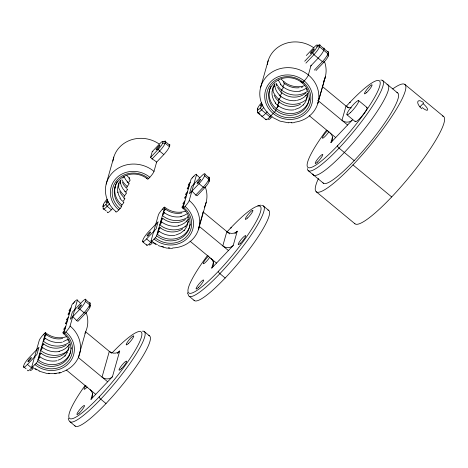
<?xml version="1.0" encoding="UTF-8"?>
<svg xmlns="http://www.w3.org/2000/svg" width="468" height="468" viewBox="0 0 468 468"><rect width="100%" height="100%" fill="white"/><g stroke="black" fill="none" stroke-linecap="round" stroke-linejoin="round"><path stroke-width="0.7" d="M272.06 91.166L272.007 94.384L272.557 97.239L273.85 100.316L275.757 103.135M118.901 182.947L118.661 187.218M273.353 86.013L273.019 90.81M23.47 366.608L23.874 365.175A7.424 1.287 -50.4 0 1 29.449 357.295L38.979 347.25L36.954 354.399L27.425 364.443A7.424 1.287 -50.4 0 1 23.47 366.608L26.109 368.79M33.579 367.468A29.689 27.208 15.8 0 1 31.947 366.204L39.224 340.47A5.569 0.965 -50.4 0 1 43.407 334.561L44.6 333.304A1.854 0.322 -50.4 0 1 45.589 332.766A20.411 18.708 15.8 0 0 66.433 336.679M31.947 366.204A5.569 0.965 -50.4 0 0 34.913 364.584L36.106 363.326A1.854 0.322 -50.4 0 0 37.498 361.36L45.589 332.766M37.498 361.36A20.411 18.708 15.8 0 0 66.093 360.366A20.411 18.708 15.8 0 0 63.712 333.743L71.803 305.148A1.854 0.322 -50.4 0 1 73.195 303.176L74.389 301.924A5.569 0.965 -50.4 0 1 77.355 300.304A29.689 27.208 15.8 0 1 80.373 303.165M106.166 184.123L113.818 157.067M106.365 211.08L103.194 208.459L102.978 206.043L103.381 204.61A5.563 0.965 -50.4 0 1 107.137 199.157M62.332 371.879A29.689 27.208 15.8 0 0 70.071 326.038L77.355 300.304M85.831 299.9A7.424 1.287 -50.4 0 0 81.877 302.065L72.341 312.103L70.323 319.252L79.852 309.213A7.424 1.287 -50.4 0 0 85.428 301.334L85.831 299.9L90.055 303.393L90.271 305.815L89.868 307.248A5.563 0.965 -50.4 0 1 85.691 313.156L77.934 321.323L76.588 320.592A29.689 27.208 15.8 0 0 72.704 316.742M115.83 211.711A5.569 0.965 -50.4 0 0 118.837 209.916L120.03 208.658A1.854 0.322 -50.4 0 0 121.428 206.692L121.908 204.984A2.597 0.45 -50.4 0 0 123.71 202.585A2.597 0.45 -50.4 0 0 123.341 202.188M123.839 198.169L124.535 195.694A2.597 0.45 -50.4 0 0 126.372 193.22A2.597 0.45 -50.4 0 0 125.839 192.997M126.641 188.259L127.167 186.399A2.597 0.45 -50.4 0 0 129.004 183.93A2.597 0.45 -50.4 0 0 128.466 183.702M129.133 179.46L129.519 178.097A20.411 18.708 15.8 0 1 126.916 175.535M121.428 206.692A20.411 18.708 15.8 0 1 119.042 180.069A20.411 18.708 15.8 0 1 147.642 179.074A1.854 0.322 -50.4 0 0 148.631 178.536L149.819 177.278A5.569 0.965 -50.4 0 0 154.001 171.37L156.634 162.074A29.689 27.208 15.8 0 0 152.094 158.95L150.626 157.353L152.24 151.632L159.992 143.471A5.563 0.965 -50.4 0 1 162.958 141.845L165.561 141.757L169.785 145.25L169.381 146.683A7.424 1.287 -50.4 0 1 163.806 154.563L156.277 162.49M150.626 157.353L158.371 149.187A5.563 0.965 -50.4 0 0 162.554 143.278L162.958 141.845M112.425 376.758A7.424 6.804 15.8 0 1 102.03 377.12L109.313 351.386A7.424 6.804 15.8 0 0 119.709 351.023L112.425 376.758L90.979 399.356L92.752 393.091M142.623 241.078L143.027 239.645A7.424 1.287 -50.4 0 1 148.602 231.765L158.137 221.727L156.113 228.875L146.578 238.914A7.424 1.287 -50.4 0 1 142.623 241.078L143.682 241.95M157.394 244.729A29.689 27.208 15.8 0 1 151.1 240.675L158.383 214.941A5.569 0.965 -50.4 0 1 162.566 209.032L163.753 207.774A1.854 0.322 -50.4 0 1 164.742 207.236A20.411 18.708 15.8 0 0 185.591 211.15M151.1 240.675A5.569 0.965 -50.4 0 0 154.066 239.054L155.259 237.802A1.854 0.322 -50.4 0 0 156.651 235.831L164.742 207.236M156.651 235.831A20.411 18.708 15.8 0 0 185.252 234.837A20.411 18.708 15.8 0 0 182.865 208.213L190.956 179.618A1.854 0.322 -50.4 0 1 192.354 177.647L193.541 176.395A5.569 0.965 -50.4 0 1 196.513 174.775A29.689 27.208 15.8 0 1 199.854 177.992M182.865 208.213A1.854 0.322 -50.4 0 0 183.854 207.675L185.047 206.417A5.569 0.965 -50.4 0 0 189.23 200.509L196.513 174.775M204.99 174.371A7.424 1.287 -50.4 0 0 201.029 176.535L191.5 186.58L189.476 193.729L199.011 183.684A7.424 1.287 -50.4 0 0 204.586 175.804L204.99 174.371L209.214 177.869L209.43 180.285L209.026 181.719A5.563 0.965 -50.4 0 1 204.844 187.627L197.086 195.799L195.747 195.068A29.689 27.208 15.8 0 0 191.857 191.213M229.665 233.906L203.188 212.004L199.146 226.301L228.437 250.532M198.567 229.244L206.218 202.188M260.53 87.715L268.176 60.659M233.199 245.513A7.424 6.804 15.8 0 1 222.803 245.875L226.845 231.578A7.424 6.804 15.8 0 0 237.247 231.215L233.199 245.513L211.752 268.106L213.677 261.296M260.196 114.239L257.552 112.057L257.336 109.635L257.739 108.207A5.563 0.965 -50.4 0 1 261.501 102.755M276.36 108.348L275.81 110.302A1.854 0.322 -50.4 0 1 274.412 112.273L273.201 113.508A5.569 0.965 -50.4 0 1 270.235 115.128A29.689 27.208 15.8 0 1 266.766 76.407A29.689 27.208 15.8 0 1 308.359 74.962L311.115 65.222M293.933 109.898A20.411 18.708 15.8 0 1 277.302 105.025L277.372 104.773M278.22 101.784L279.027 98.929M280.004 95.484L279.934 95.729A20.411 18.708 15.8 0 0 296.56 100.602M280.847 92.488L281.654 89.64M282.631 86.188L282.561 86.44A2.597 0.45 -50.4 0 0 284.322 84.117A2.597 0.45 -50.4 0 0 284.117 83.556M283.514 83.07L283.877 81.689A20.411 18.708 15.8 0 1 281.28 79.127M304.709 61.238L312.735 52.779A5.563 0.965 -50.4 0 0 316.912 46.87L317.322 45.443L319.919 45.349L328.366 52.34L328.583 54.762L328.179 56.189A5.563 0.965 -50.4 0 1 323.996 62.098L315.97 70.557M318.088 102.398L325.371 76.658M317.719 103.715L325.003 77.981M351.38 107.874A7.424 6.804 15.8 0 1 346.004 106.049L341.956 120.346A7.424 6.804 15.8 0 0 352.357 119.983L330.911 142.576L332.45 137.13M68.234 350.567L68.966 347.449L69.018 344.232M272.341 89.587L273.4 86.568L275.085 83.825M69.048 347.484L67.872 349.888L65.9 352.457M188.405 221.463L187.024 224.359L185.053 226.927M307.558 95.934L306.183 98.836M67.626 352.047L64.888 356.031L65.146 355.768L61.203 358.821L58.079 360.179M120.721 180.227C118.088 183.637 117.041 188.177 117.877 192.401L117.796 192.038L118.761 195.209L120.37 198.175M307.804 93.114L305.826 95.683L306.09 95.419L303.568 97.578L300.62 99.222L297.356 100.287M69.492 344.167L67.521 346.735L67.778 346.478L65.257 348.637L62.308 350.28L59.05 351.339M188.253 219.153L186.673 221.206L186.931 220.949L184.415 223.107L181.467 224.751L178.203 225.81M102.978 206.043A5.563 0.965 -50.4 0 0 105.943 204.417L108.365 201.866M109.647 203.674L107.149 206.3A7.424 1.287 -50.4 0 1 103.194 208.459M152.094 158.95L159.582 151.065A7.424 1.287 -50.4 0 0 165.157 143.185L165.561 141.757A7.424 1.287 -50.4 0 0 164.081 141.634M107.418 211.957A7.424 1.287 -50.4 0 0 111.378 209.793L112.378 208.74M306.324 55.517L314.35 47.063A5.563 0.965 -50.4 0 1 317.322 45.443M257.336 109.635A5.563 0.965 -50.4 0 0 260.307 108.014L262.811 105.37M263.519 107.78L261.513 109.892A7.424 1.287 -50.4 0 1 257.552 112.057M305.914 63.116L313.94 54.662A7.424 1.287 -50.4 0 0 319.515 46.782L319.919 45.349A7.424 1.287 -50.4 0 0 318.439 45.232M267.24 111.805L265.736 113.391A7.424 1.287 -50.4 0 1 261.723 115.789M310.641 66.082L318.164 58.155A7.424 1.287 -50.4 0 0 323.739 50.275L324.143 48.847A7.424 1.287 -50.4 0 0 323.587 48.169M32.649 366.889L31.648 367.936A7.424 1.287 -50.4 0 1 27.694 370.1M63.712 333.743A1.854 0.322 -50.4 0 0 64.701 333.204L65.894 331.947A5.569 0.965 -50.4 0 0 70.071 326.038M76.588 320.592L84.076 312.706A7.424 1.287 -50.4 0 0 89.651 304.826L90.055 303.393A7.424 1.287 -50.4 0 0 89.721 302.65M151.802 241.359L150.807 242.412A7.424 1.287 -50.4 0 1 146.847 244.571M195.747 195.068L203.235 187.177A7.424 1.287 -50.4 0 0 208.81 179.297L209.214 177.869A7.424 1.287 -50.4 0 0 208.389 177.319M270.966 115.824L269.96 116.883A7.424 1.287 -50.4 0 1 266.005 119.042M302 82.666A1.854 0.322 -50.4 0 0 302.989 82.128L304.206 80.888A5.569 0.965 -50.4 0 0 308.383 74.979A29.689 27.208 15.8 0 1 317.86 103.258A29.689 27.208 15.8 0 1 294.793 122.195M314.361 70.106L322.388 61.653A7.424 1.287 -50.4 0 0 327.963 53.767L328.366 52.34A7.424 1.287 -50.4 0 0 327.811 51.661M117.328 353.533L119.709 351.023M234.866 233.725L237.247 231.215M419.901 106.938L423.353 103.305M66.158 352.193C59.67 359.085 48.075 359.061 40.962 353.141M122.721 178.115L124.038 177.091M305.896 92.986C299.204 98.766 288.522 98.35 281.865 92.722M306.201 88.288L303.252 89.932L299.988 90.991M187.042 213.817L184.094 215.456L180.835 216.52M185.422 219.533C178.682 224.254 169.036 223.47 162.747 218.322M182.795 228.829C176.056 233.55 166.403 232.766 160.12 227.618M67.889 339.341L63.338 341.593M66.269 345.062C59.53 349.783 49.883 348.999 43.594 343.851M300.52 104.188C293.857 107.921 285.059 106.879 279.232 102.018M257.763 205.727L260.84 205.148M58.95 373.183L61.717 372.411M301 87.417L302.661 86.96M294.729 109.576L299.514 107.763L303.457 104.715L303.2 104.972C306.171 101.86 307.722 97.467 307.33 93.179M175.57 235.106L180.356 233.292L184.304 230.244L184.041 230.502C187.399 226.98 188.914 221.867 187.943 217.099M181.841 212.946C176.12 214.233 169.942 212.677 165.379 209.032M62.689 338.475C56.967 339.762 50.79 338.206 46.221 334.556M291.517 122.873L294.419 122.639M56.107 373.692L47.356 373.587L39.043 371.13M299.286 87.715C294.044 88.376 288.575 86.796 284.491 83.433M316.912 46.87L319.515 46.782L327.963 53.767L328.179 56.189M162.554 143.278L165.157 143.185L169.381 146.683M172.359 248.403L166.514 248.058L158.202 245.601M152.24 151.632L152.954 151.685M288.592 122.838L279.958 121.113L272.493 117.345M323.996 62.098L322.388 61.653L313.94 54.662L312.735 52.779M204.844 187.627L203.235 187.177L199.011 183.684M85.691 313.156L84.076 312.706L79.852 309.213M153.34 242.869L155.704 244.343M34.187 368.398L36.551 369.872M382.45 80.391L387.814 84.807M263.297 205.92L268.655 210.337M144.144 331.443L149.503 335.866M404.873 84.456L443.594 116.491M387.685 84.731L397.543 92.886M358.658 100.602L366.994 107.5M322.347 86.481L348.256 107.915M346.952 114.765L355.288 121.657M317.737 100.31L347.589 125.003M309.202 115.66L335.673 137.557M354.182 160.629L339.043 148.104A2.322 0.837 43.5 0 1 337.533 145.759M352.966 164.917L391.693 196.952M257.593 112.753L266.04 119.744M313.706 175.184L323.563 183.339M316.233 191.763L354.96 223.798M204.586 175.804L208.81 179.297L209.026 181.719M163.806 154.563L159.582 151.065L158.371 149.187M190.043 241.184L216.52 263.086M225.166 278.004L219.89 273.634A2.322 0.837 43.5 0 1 218.38 271.288M111.378 209.793L107.149 206.3L105.943 204.422M146.578 238.914L150.807 242.412L152.416 242.863A5.563 0.965 -50.4 0 1 149.432 244.53M142.658 241.775L146.882 245.273M85.428 301.334L89.651 304.826L89.868 307.248M111.565 353.246L85.65 331.812L78.367 357.546L107.663 381.777M66.456 370.1L95.747 394.331M106.014 403.533L100.731 399.163A2.322 0.837 43.5 0 1 99.228 396.811M27.425 364.443L31.648 367.936L33.257 368.386A5.563 0.965 -50.4 0 1 30.256 370.434M308.377 170.785L313.583 175.108M189.224 296.314L194.425 300.631M70.071 421.844L75.272 426.161M280.56 91.541L277.489 87.452M279.548 95.115L277.36 92.471L275.751 89.511L274.786 86.34L274.868 86.697L274.599 84.018M277.928 100.831L275.74 98.192L274.137 95.232M127.817 182.227L125.629 179.583L124.02 176.623M126.196 187.943L124.014 185.305L122.405 182.344M125.184 191.517L123.002 188.879L121.393 185.919L120.422 182.748L120.51 183.105L120.241 180.42M123.57 197.239L121.382 194.6L119.773 191.634M281.016 84.544L278.384 80.215M260.307 108.014L261.513 109.892L269.96 116.883L271.569 117.333A5.563 0.965 -50.4 0 1 268.568 119.094M306.218 88.756L306.786 90.324M276.196 84.369L276.764 85.936M67.907 339.815L68.474 341.377M68.743 420.241L68.24 418.176M187.627 215.853L188.031 217.456M187.393 292.646L187.633 293.828M257.739 108.207L257.85 109.413M103.381 204.61L103.545 206.429M107.792 201.263A2.972 0.515 -50.4 0 1 106.014 202.521A2.972 0.515 -50.4 0 1 107.546 199.982M115.292 188.159A20.411 18.708 15.8 0 1 115.356 186.791M121.908 204.984A20.411 18.708 15.8 0 1 117.398 181.093M146.718 178.326A2.597 0.45 -50.4 0 1 146.718 178.226M119.867 198.297A20.411 18.708 15.8 0 0 122.92 201.41A2.597 0.45 -50.4 0 0 124.757 198.941A2.597 0.45 -50.4 0 0 124.219 198.713M127.167 186.399A20.411 18.708 15.8 0 1 121.832 179.654M127.085 181.853A20.411 18.708 15.8 0 0 128.179 182.824A2.597 0.45 -50.4 0 0 129.94 180.502A2.597 0.45 -50.4 0 0 129.735 179.94M124.81 191.476A20.411 18.708 15.8 0 0 125.547 192.12A2.597 0.45 -50.4 0 0 127.349 189.721A2.597 0.45 -50.4 0 0 126.98 189.318M124.535 195.694A20.411 18.708 15.8 0 1 118.632 187.656M112.928 161.109A29.689 27.208 15.8 0 1 159.184 144.039M115.871 211.536A29.689 27.208 15.8 0 1 112.408 172.815A29.689 27.208 15.8 0 1 154.001 171.37M118.843 209.916A24.125 22.107 15.8 0 1 116.029 178.454A24.125 22.107 15.8 0 1 149.824 177.278M128.952 178.226A1.854 0.322 -50.4 0 1 129.519 178.097M120.036 208.658A22.271 20.405 15.8 0 1 117.433 179.618A22.271 20.405 15.8 0 1 148.631 178.53M169.229 144.571A7.424 1.287 -50.4 0 1 169.785 145.25M210.887 258.424A7.424 6.804 15.8 0 1 211.752 268.106M267.836 210.021A58.453 10.15 -50.4 0 1 240.359 260.746A58.453 10.15 -50.4 0 1 193.963 300.181M261.618 205.633A58.453 10.15 -50.4 0 1 233.719 258.026A58.453 10.15 -50.4 0 1 188.194 294.091M209.804 257.137A5.844 1.012 -50.4 0 1 204.715 263.034A5.844 1.012 -50.4 0 1 203.761 262.057A5.844 1.012 -50.4 0 1 208.658 255.961M227.202 231.707A56.137 9.746 -50.4 0 1 258.032 217.965A56.137 9.746 -50.4 0 1 199.701 288.504A56.137 9.746 -50.4 0 1 207.306 255.762M230.619 228.039A2.322 0.837 43.5 0 1 231.467 227.881M156.271 224.658A29.689 27.208 15.8 0 1 155.75 224.236M193.881 184.064A29.689 27.208 15.8 0 1 194.39 184.497M154.247 231.806A29.689 27.208 15.8 0 1 153.732 231.385M208.962 179.8A5.563 0.965 -50.4 0 1 209.43 180.291M157.704 232.128A2.597 0.45 -50.4 0 1 159.085 231.367A2.597 0.45 -50.4 0 1 157.137 234.129A20.411 18.708 15.8 0 0 177.308 238.259A20.411 18.708 15.8 0 0 190.283 224.113M183.351 206.511A2.597 0.45 -50.4 0 1 181.964 207.266A2.597 0.45 -50.4 0 1 183.918 204.51M158.71 228.554A2.597 0.45 -50.4 0 1 160.097 227.793A2.597 0.45 -50.4 0 1 158.149 230.554A20.411 18.708 15.8 0 0 174.775 235.427M184.363 202.936A2.597 0.45 -50.4 0 1 182.976 203.691A2.597 0.45 -50.4 0 1 184.924 200.936M162.963 213.537A2.597 0.45 -50.4 0 1 164.344 212.782A2.597 0.45 -50.4 0 1 162.396 215.543A20.411 18.708 15.8 0 0 187.171 217.62M188.61 187.925A2.597 0.45 -50.4 0 1 187.223 188.68A2.597 0.45 -50.4 0 1 189.177 185.925M163.97 209.962A2.597 0.45 -50.4 0 1 165.356 209.208A2.597 0.45 -50.4 0 1 163.408 211.969A20.411 18.708 15.8 0 0 181.485 216.614M189.622 184.351A2.597 0.45 -50.4 0 1 188.235 185.106A2.597 0.45 -50.4 0 1 190.189 182.35M161.343 219.258A2.597 0.45 -50.4 0 1 162.729 218.503A2.597 0.45 -50.4 0 1 160.776 221.259A20.411 18.708 15.8 0 0 178.372 225.991M186.989 193.641A2.597 0.45 -50.4 0 1 185.603 194.401A2.597 0.45 -50.4 0 1 187.557 191.64M160.331 222.832A2.597 0.45 -50.4 0 1 161.717 222.078A2.597 0.45 -50.4 0 1 159.763 224.833A20.411 18.708 15.8 0 0 185.726 226.132M185.977 197.215A2.597 0.45 -50.4 0 1 184.597 197.976A2.597 0.45 -50.4 0 1 186.545 195.214M205.265 186.902A29.689 27.208 15.8 0 1 204.352 207.248M189.23 200.509A29.689 27.208 15.8 0 1 198.274 230.127A29.689 27.208 15.8 0 1 172.616 247.976M169.562 247.935A29.689 27.208 15.8 0 1 168.351 247.835M163.578 246.993A29.689 27.208 15.8 0 1 161.858 246.507M163.004 209.389A24.125 22.107 15.8 0 1 162.56 209.032M193.541 176.395A24.125 22.107 15.8 0 1 193.974 176.764M185.047 206.423A24.125 22.107 15.8 0 1 187.861 237.884A24.125 22.107 15.8 0 1 154.066 239.06M183.854 207.675A22.271 20.405 15.8 0 1 186.451 236.714A22.271 20.405 15.8 0 1 155.259 237.802M164.157 208.102A22.271 20.405 15.8 0 1 163.753 207.78M192.348 177.653A22.271 20.405 15.8 0 1 192.746 177.986M203.188 212.004A29.689 27.208 15.8 0 1 202.954 212.519M198.906 226.816A29.689 27.208 15.8 0 1 198.66 227.325M309.535 97.958A20.411 18.708 15.8 0 1 283.918 112.677A20.411 18.708 15.8 0 1 270.902 86.27M301.152 81.982A2.597 0.45 -50.4 0 1 301.105 81.684M278.647 102.293A2.597 0.45 -50.4 0 1 279.127 102.58A2.597 0.45 -50.4 0 1 277.302 105.025A20.411 18.708 15.8 0 1 275.161 102.995M278.712 102.205A2.597 0.45 -50.4 0 1 279.08 102.609A2.597 0.45 -50.4 0 1 277.278 105.007M307.511 91.313A20.411 18.708 15.8 0 1 276.214 83.269M282.894 87.276A2.597 0.45 -50.4 0 1 283.374 87.563A2.597 0.45 -50.4 0 1 281.549 90.014M300.158 91.172A20.411 18.708 15.8 0 1 280.443 84.427M279.168 95.074A20.411 18.708 15.8 0 0 279.911 95.712A2.597 0.45 -50.4 0 0 281.73 93.331A2.597 0.45 -50.4 0 0 281.367 92.933M305.99 99.742A20.411 18.708 15.8 0 1 272.551 89.944M280.168 96.654A2.597 0.45 -50.4 0 1 280.771 96.806A2.597 0.45 -50.4 0 1 278.922 99.304M267.286 64.701A29.689 27.208 15.8 0 1 313.542 47.631M273.201 113.508A24.125 22.107 15.8 0 1 270.387 82.046A24.125 22.107 15.8 0 1 304.182 80.87A24.125 22.107 15.8 0 1 307.014 112.355A24.125 22.107 15.8 0 1 273.218 113.531M283.509 81.66A1.854 0.322 -50.4 0 1 283.877 81.689A20.411 18.708 15.8 0 0 304.744 85.626M274.394 112.25A22.271 20.405 15.8 0 1 271.797 83.21A22.271 20.405 15.8 0 1 302.989 82.128M301.176 82.005A2.597 0.45 -50.4 0 1 301.152 81.643M324.423 61.372A29.689 27.208 15.8 0 1 323.511 81.724M291.769 122.446A29.689 27.208 15.8 0 1 288.721 122.405M272.358 116.743A29.689 27.208 15.8 0 1 271.288 115.965M302.024 82.684A1.854 0.322 -50.4 0 0 303.012 82.146A22.271 20.405 15.8 0 1 305.61 111.191A22.271 20.405 15.8 0 1 274.412 112.273M366.625 107.441A9.184 1.597 -50.4 0 1 362.133 115.883A9.184 1.597 -50.4 0 1 355.177 121.083M386.989 84.497A58.453 10.15 -50.4 0 1 358.155 136.867A58.453 10.15 -50.4 0 1 312.77 173.909M380.776 80.104A58.453 10.15 -50.4 0 1 352.872 132.497A58.453 10.15 -50.4 0 1 307.347 168.562M328.963 131.607A5.844 1.012 -50.4 0 1 323.874 137.504A5.844 1.012 -50.4 0 1 322.914 136.527A5.844 1.012 -50.4 0 1 327.811 130.432M346.355 106.177A56.137 9.746 -50.4 0 1 377.19 92.436A56.137 9.746 -50.4 0 1 318.854 162.975A56.137 9.746 -50.4 0 1 326.465 130.233M349.777 102.51A2.322 0.837 43.5 0 1 350.468 102.305M421.808 108.722A6.488 2.884 44.6 0 1 417.772 101.755A6.488 2.884 44.6 0 1 423.54 102.556M423.236 103.767A6.488 1.773 42.5 0 1 427.658 109.863A6.488 1.773 42.5 0 1 422.171 107.558M392.722 88.92A69.592 12.08 -50.4 0 1 396.56 108.95A69.592 12.08 -50.4 0 1 338.177 179.373A69.592 12.08 -50.4 0 1 318.462 178.495M442.488 116.023A69.592 12.08 -50.4 0 1 409.775 176.407A69.592 12.08 -50.4 0 1 354.539 223.353M396.846 92.646A58.453 10.15 -50.4 0 1 369.369 143.372A58.453 10.15 -50.4 0 1 322.973 182.807M262.332 104.656A2.972 0.515 -50.4 0 1 260.383 106.142A2.972 0.515 -50.4 0 1 261.904 103.574M328.29 54.212A5.563 0.965 -50.4 0 1 328.583 54.762M330.039 132.9A7.424 6.804 15.8 0 1 330.911 142.576M37.118 350.187A29.689 27.208 15.8 0 1 36.598 349.766M74.728 309.594A29.689 27.208 15.8 0 1 75.237 310.027M35.094 357.336A29.689 27.208 15.8 0 1 34.573 356.914M89.985 305.265A5.563 0.965 -50.4 0 1 90.271 305.815M148.678 335.55A58.453 10.15 -50.4 0 1 121.2 386.27A58.453 10.15 -50.4 0 1 74.804 425.704M142.465 331.163A58.453 10.15 -50.4 0 1 115.918 381.906A58.453 10.15 -50.4 0 1 69.182 420.597M87.218 386.995A5.844 1.012 -50.4 0 1 84.105 389.224A5.844 1.012 -50.4 0 1 85.983 385.486M112.308 352.673A56.137 9.746 -50.4 0 1 138.2 344.857A56.137 9.746 -50.4 0 1 81.333 413.437A56.137 9.746 -50.4 0 1 84.954 385.667M38.546 357.651A2.597 0.45 -50.4 0 1 39.932 356.897A2.597 0.45 -50.4 0 1 37.978 359.652A20.411 18.708 15.8 0 0 70.867 350.889M64.192 332.04A2.597 0.45 -50.4 0 1 62.811 332.795A2.597 0.45 -50.4 0 1 64.76 330.039M71.347 347.736A20.411 18.708 15.8 0 1 71.224 349.017M39.558 354.077A2.597 0.45 -50.4 0 1 40.944 353.322A2.597 0.45 -50.4 0 1 38.99 356.078A20.411 18.708 15.8 0 0 57.067 360.729M65.204 328.466A2.597 0.45 -50.4 0 1 63.818 329.22A2.597 0.45 -50.4 0 1 65.772 326.465M43.805 339.066A2.597 0.45 -50.4 0 1 45.191 338.311A2.597 0.45 -50.4 0 1 43.237 341.067A20.411 18.708 15.8 0 0 69.2 342.371M69.451 313.455A2.597 0.45 -50.4 0 1 68.071 314.209A2.597 0.45 -50.4 0 1 70.019 311.448M44.817 335.492A2.597 0.45 -50.4 0 1 46.203 334.737A2.597 0.45 -50.4 0 1 44.249 337.492A20.411 18.708 15.8 0 0 62.332 342.143M70.463 309.88A2.597 0.45 -50.4 0 1 69.077 310.635A2.597 0.45 -50.4 0 1 71.031 307.874M42.184 344.787A2.597 0.45 -50.4 0 1 43.571 344.027A2.597 0.45 -50.4 0 1 41.623 346.788A20.411 18.708 15.8 0 0 59.699 351.433M67.837 319.17A2.597 0.45 -50.4 0 1 66.45 319.925A2.597 0.45 -50.4 0 1 68.404 317.169M41.178 348.362A2.597 0.45 -50.4 0 1 42.559 347.601A2.597 0.45 -50.4 0 1 40.611 350.362A20.411 18.708 15.8 0 0 67.679 350.801M66.825 322.745A2.597 0.45 -50.4 0 1 65.438 323.499A2.597 0.45 -50.4 0 1 67.392 320.744M60.12 372.546A29.689 27.208 15.8 0 1 54.276 373.464M49.479 373.388A29.689 27.208 15.8 0 1 48.286 373.259M39.271 370.738A29.689 27.208 15.8 0 1 35.352 368.655M43.852 334.918A24.125 22.107 15.8 0 1 43.407 334.561M74.389 301.924A24.125 22.107 15.8 0 1 74.822 302.293M65.889 331.947A24.125 22.107 15.8 0 1 68.708 363.408A24.125 22.107 15.8 0 1 34.913 364.584M64.701 333.204A22.271 20.405 15.8 0 1 67.298 362.244A22.271 20.405 15.8 0 1 36.1 363.332M44.998 333.631A22.271 20.405 15.8 0 1 44.6 333.304M73.195 303.182A22.271 20.405 15.8 0 1 73.587 303.516M86.124 312.46A29.689 27.208 15.8 0 1 84.913 333.333M90.113 389.674A7.424 6.804 15.8 0 1 90.979 399.356M157.213 149.181A2.972 0.515 -50.4 0 0 159.916 145.337A2.972 0.515 -50.4 0 0 156.844 148.233A2.972 0.515 -50.4 0 0 157.213 149.181M240.458 243.249A5.844 1.012 -50.4 0 0 245.77 235.685A5.844 1.012 -50.4 0 0 239.733 241.383A5.844 1.012 -50.4 0 0 240.458 243.249M247.613 217.977A5.844 1.012 -50.4 0 0 252.925 210.413A5.844 1.012 -50.4 0 0 246.882 216.111A5.844 1.012 -50.4 0 0 247.613 217.977M198.333 287.633A5.844 1.012 -50.4 0 0 203.644 280.069A5.844 1.012 -50.4 0 0 197.607 285.767A5.844 1.012 -50.4 0 0 198.333 287.633M198.128 182.812A2.691 0.468 -50.4 0 0 200.567 179.332A2.691 0.468 -50.4 0 0 197.788 181.953A2.691 0.468 -50.4 0 0 198.128 182.812M148.081 235.533A2.691 0.468 -50.4 0 0 150.526 232.052A2.691 0.468 -50.4 0 0 147.748 234.673A2.691 0.468 -50.4 0 0 148.081 235.533M278.068 106.183A2.597 0.45 -50.4 0 0 277.7 105.78A2.597 0.45 -50.4 0 1 278.091 106.201A2.597 0.45 -50.4 0 1 276.29 108.599A2.597 0.45 -50.4 0 0 278.068 106.183M273.686 108.283A20.411 18.708 15.8 0 0 308.143 103.329A20.411 18.708 15.8 0 0 284.918 77.875A20.411 18.708 15.8 0 0 273.686 108.283M350.403 112.624A9.184 1.597 -50.4 0 0 358.751 100.737A9.184 1.597 -50.4 0 0 349.263 109.693A9.184 1.597 -50.4 0 0 350.403 112.624M366.766 92.448A5.844 1.012 -50.4 0 0 372.078 84.883A5.844 1.012 -50.4 0 0 366.04 90.581A5.844 1.012 -50.4 0 0 366.766 92.448M317.485 162.103A5.844 1.012 -50.4 0 0 322.797 154.539A5.844 1.012 -50.4 0 0 316.76 160.237A5.844 1.012 -50.4 0 0 317.485 162.103M311.577 52.773A2.972 0.515 -50.4 0 0 314.274 48.929A2.972 0.515 -50.4 0 0 311.202 51.825A2.972 0.515 -50.4 0 0 311.577 52.773M78.969 308.342A2.691 0.468 -50.4 0 0 81.414 304.855A2.691 0.468 -50.4 0 0 78.636 307.482A2.691 0.468 -50.4 0 0 78.969 308.342M28.922 361.062A2.691 0.468 -50.4 0 0 31.368 357.581A2.691 0.468 -50.4 0 0 28.589 360.202A2.691 0.468 -50.4 0 0 28.922 361.062M121.306 368.778A5.844 1.012 -50.4 0 0 126.617 361.214A5.844 1.012 -50.4 0 0 120.574 366.912A5.844 1.012 -50.4 0 0 121.306 368.778M128.454 343.506A5.844 1.012 -50.4 0 0 133.766 335.942A5.844 1.012 -50.4 0 0 127.729 341.64A5.844 1.012 -50.4 0 0 128.454 343.506M79.174 413.156A5.844 1.012 -50.4 0 0 84.486 405.592A5.844 1.012 -50.4 0 0 78.448 411.296A5.844 1.012 -50.4 0 0 79.174 413.156"/></g></svg>
